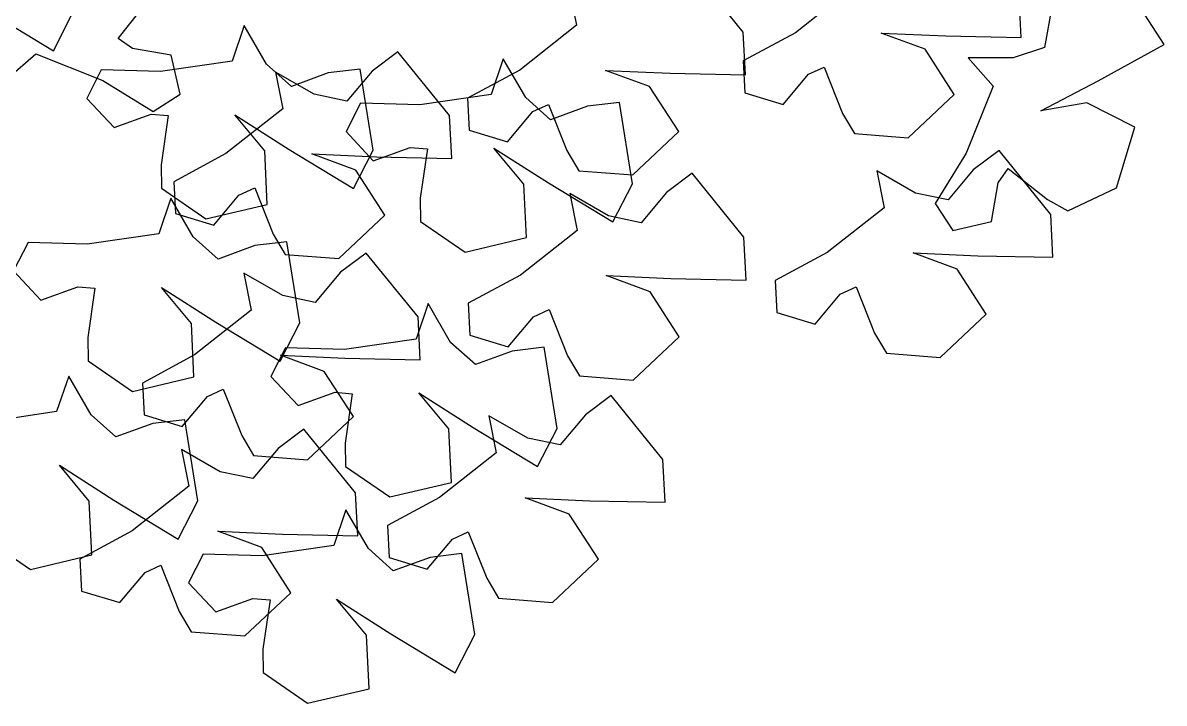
# Model space of a CAD drawing. Header units: millimetres. Extents: x 441061 to 442903, y 4515148 to 4515613.
# Drawn here: x 442188.327 to 442189.687, y 4515567.789 to 4515568.599 of the extents above; entities that cross this region are included whole.
import ezdxf

# ---------------------------------------------------------------- set-up
doc = ezdxf.new("R2010")
doc.units = ezdxf.units.MM
doc.layers.add('01_piscinas', color=254, linetype='Continuous')

msp = doc.modelspace()

# ---------------------------------------------------------------- linework, layer by layer
at = {"layer": '01_piscinas'}
for p, q in [((442189.1855, 4515568.5882), (442189.1239, 4515568.6644)), ((442188.9782, 4515568.6401), (442188.9869, 4515568.5963)), ((442189.3152, 4515568.6407), (442189.2476, 4515568.5873)), ((442188.4409, 4515568.5806), (442188.4777, 4515568.6272)), ((442189.5165, 4515568.5816), (442189.5139, 4515568.6327)), ((442188.2869, 4515568.6123), (442188.3637, 4515568.5658)), ((442188.3637, 4515568.5658), (442188.3869, 4515568.6113)), ((442189.5527, 4515568.6159), (442189.5445, 4515568.5698)), ((442189.687, 4515568.5732), (442189.6591, 4515568.6161)), ((442188.5909, 4515568.5959), (442188.5765, 4515568.5536)), ((442188.6177, 4515568.5498), (442188.5909, 4515568.5959)), ((442188.9869, 4515568.5963), (442188.9193, 4515568.5429)), ((442189.1882, 4515568.5372), (442189.1855, 4515568.5882)), ((442189.2476, 4515568.5873), (442189.1855, 4515568.5539)), ((442189.3499, 4515568.587), (442189.4268, 4515568.5835)), ((442189.4022, 4515568.5677), (442189.3499, 4515568.587)), ((442189.4268, 4515568.5835), (442189.5165, 4515568.5816)), ((442188.4578, 4515568.5687), (442188.4409, 4515568.5806)), ((442188.5039, 4515568.5605), (442188.4578, 4515568.5687)), ((442189.5445, 4515568.5698), (442189.5069, 4515568.5575)), ((442189.6083, 4515568.53), (442189.687, 4515568.5732)), ((442188.3091, 4515568.5329), (442188.3427, 4515568.5624)), ((442188.3427, 4515568.5624), (442188.4227, 4515568.5305)), ((442188.5147, 4515568.5143), (442188.5039, 4515568.5605)), ((442188.7739, 4515568.5648), (442188.7433, 4515568.5417)), ((442188.8355, 4515568.4886), (442188.7739, 4515568.5648)), ((442188.8997, 4515568.5562), (442188.8854, 4515568.5138)), ((442188.9265, 4515568.51), (442188.8997, 4515568.5562)), ((442189.4369, 4515568.5139), (442189.4022, 4515568.5677)), ((442189.5069, 4515568.5575), (442189.4536, 4515568.5573)), ((442189.4536, 4515568.5573), (442189.4831, 4515568.5238)), ((442188.4208, 4515568.5432), (442188.4035, 4515568.5092)), ((442188.4913, 4515568.5411), (442188.4208, 4515568.5432)), ((442188.5765, 4515568.5536), (442188.4913, 4515568.5411)), ((442188.6472, 4515568.5234), (442188.6177, 4515568.5498)), ((442188.7292, 4515568.544), (442188.6911, 4515568.5394)), ((442188.7433, 4515568.5417), (442188.7132, 4515568.5059)), ((442188.7445, 4515568.4473), (442188.7292, 4515568.544)), ((442188.9193, 4515568.5429), (442188.8572, 4515568.5095)), ((442189.0216, 4515568.5425), (442189.0985, 4515568.5391)), ((442189.0739, 4515568.5232), (442189.0216, 4515568.5425)), ((442189.1855, 4515568.5539), (442189.1875, 4515568.5158)), ((442189.2631, 4515568.5379), (442189.2819, 4515568.5465)), ((442189.2819, 4515568.5465), (442189.3039, 4515568.4913)), ((442188.4227, 4515568.5305), (442188.4827, 4515568.4935)), ((442188.6282, 4515568.5405), (442188.6369, 4515568.4967)), ((442188.6744, 4515568.514), (442188.6282, 4515568.5405)), ((442188.6911, 4515568.5394), (442188.6472, 4515568.5234)), ((442189.0985, 4515568.5391), (442189.1882, 4515568.5372)), ((442189.233, 4515568.502), (442189.2631, 4515568.5379)), ((442189.54, 4515568.4945), (442189.6083, 4515568.53)), ((442188.4827, 4515568.4935), (442188.5147, 4515568.5143)), ((442189.1086, 4515568.4695), (442189.0739, 4515568.5232)), ((442189.1875, 4515568.5158), (442189.233, 4515568.502)), ((442189.4831, 4515568.5238), (442189.4512, 4515568.4437)), ((442188.4035, 4515568.5092), (442188.436, 4515568.4745)), ((442188.7132, 4515568.5059), (442188.6744, 4515568.514)), ((442188.7297, 4515568.5035), (442188.7124, 4515568.4695)), ((442188.8001, 4515568.5014), (442188.7297, 4515568.5035)), ((442188.8854, 4515568.5138), (442188.8001, 4515568.5014)), ((442188.8572, 4515568.5095), (442188.8592, 4515568.4713)), ((442188.956, 4515568.4837), (442188.9265, 4515568.51)), ((442188.9348, 4515568.4934), (442188.9536, 4515568.502)), ((442188.9536, 4515568.502), (442188.9755, 4515568.4469)), ((442189.0381, 4515568.5043), (442189, 4515568.4997)), ((442189.0534, 4515568.4075), (442189.0381, 4515568.5043)), ((442189.3821, 4515568.4623), (442189.4369, 4515568.5139)), ((442189.595, 4515568.504), (442189.54, 4515568.4945)), ((442189.6519, 4515568.4748), (442189.595, 4515568.504)), ((442188.436, 4515568.4745), (442188.48, 4515568.4905)), ((442188.48, 4515568.4905), (442188.5005, 4515568.4886)), ((442188.5005, 4515568.4886), (442188.492, 4515568.4298)), ((442188.6369, 4515568.4967), (442188.5693, 4515568.4433)), ((442188.5797, 4515568.4897), (442188.6446, 4515568.4482)), ((442188.6154, 4515568.4468), (442188.5797, 4515568.4897)), ((442188.8382, 4515568.4376), (442188.8355, 4515568.4886)), ((442188.9047, 4515568.4575), (442188.9348, 4515568.4934)), ((442189, 4515568.4997), (442188.956, 4515568.4837)), ((442189.3039, 4515568.4913), (442189.318, 4515568.4674)), ((442189.6302, 4515568.4027), (442189.6519, 4515568.4748)), ((442188.7124, 4515568.4695), (442188.7448, 4515568.4348)), ((442188.8592, 4515568.4713), (442188.9047, 4515568.4575)), ((442189.0538, 4515568.4179), (442189.1086, 4515568.4695)), ((442189.318, 4515568.4674), (442189.3821, 4515568.4623)), ((442188.6185, 4515568.3829), (442188.6154, 4515568.4468)), ((442188.6446, 4515568.4482), (442188.7213, 4515568.4017)), ((442188.7213, 4515568.4017), (442188.7445, 4515568.4473)), ((442188.7448, 4515568.4348), (442188.7888, 4515568.4508)), ((442188.7888, 4515568.4508), (442188.8094, 4515568.4489)), ((442188.8094, 4515568.4489), (442188.8008, 4515568.3901)), ((442188.8885, 4515568.4499), (442188.9534, 4515568.4085)), ((442188.9242, 4515568.4071), (442188.8885, 4515568.4499)), ((442188.9755, 4515568.4469), (442188.9897, 4515568.4229)), ((442189.4902, 4515568.447), (442189.4596, 4515568.4239)), ((442189.5518, 4515568.3708), (442189.4902, 4515568.447)), ((442188.5693, 4515568.4433), (442188.5072, 4515568.4099)), ((442188.6716, 4515568.4429), (442188.7485, 4515568.4395)), ((442188.7239, 4515568.4236), (442188.6716, 4515568.4429)), ((442188.7485, 4515568.4395), (442188.8382, 4515568.4376)), ((442189.4512, 4515568.4437), (442189.4142, 4515568.3838)), ((442188.492, 4515568.4298), (442188.4923, 4515568.402)), ((442188.7586, 4515568.3699), (442188.7239, 4515568.4236)), ((442188.9897, 4515568.4229), (442189.0538, 4515568.4179)), ((442189.1246, 4515568.4199), (442189.094, 4515568.3969)), ((442189.1862, 4515568.3438), (442189.1246, 4515568.4199)), ((442189.3445, 4515568.4227), (442189.3532, 4515568.3789)), ((442189.3907, 4515568.3962), (442189.3445, 4515568.4227)), ((442189.4596, 4515568.4239), (442189.4295, 4515568.3881)), ((442189.4894, 4515568.4086), (442189.5013, 4515568.4255)), ((442189.5013, 4515568.4255), (442189.5479, 4515568.3887)), ((442188.5072, 4515568.4099), (442188.5092, 4515568.3718)), ((442188.9274, 4515568.3432), (442188.9242, 4515568.4071)), ((442188.9534, 4515568.4085), (442189.0302, 4515568.362)), ((442189.0302, 4515568.362), (442189.0534, 4515568.4075)), ((442189.4812, 4515568.3625), (442189.4894, 4515568.4086)), ((442188.4923, 4515568.402), (442188.5453, 4515568.3656)), ((442188.5547, 4515568.358), (442188.5848, 4515568.3938)), ((442188.5848, 4515568.3938), (442188.6036, 4515568.4025)), ((442188.6036, 4515568.4025), (442188.6256, 4515568.3473)), ((442188.9789, 4515568.3957), (442188.9876, 4515568.3519)), ((442189.0251, 4515568.3691), (442188.9789, 4515568.3957)), ((442189.094, 4515568.3969), (442189.0639, 4515568.361)), ((442189.4295, 4515568.3881), (442189.3907, 4515568.3962)), ((442189.5722, 4515568.375), (442189.6302, 4515568.4027)), ((442188.5035, 4515568.3902), (442188.4892, 4515568.3479)), ((442188.5304, 4515568.3441), (442188.5035, 4515568.3902)), ((442188.5453, 4515568.3656), (442188.6185, 4515568.3829)), ((442188.8008, 4515568.3901), (442188.8011, 4515568.3623)), ((442189.3532, 4515568.3789), (442189.2856, 4515568.3255)), ((442189.4142, 4515568.3838), (442189.435, 4515568.3517)), ((442189.5479, 4515568.3887), (442189.5722, 4515568.375)), ((442188.5092, 4515568.3718), (442188.5547, 4515568.358)), ((442188.7038, 4515568.3183), (442188.7586, 4515568.3699)), ((442189.0639, 4515568.361), (442189.0251, 4515568.3691)), ((442189.5545, 4515568.3198), (442189.5518, 4515568.3708)), ((442188.8011, 4515568.3623), (442188.8541, 4515568.3259)), ((442188.9876, 4515568.3519), (442188.92, 4515568.2984)), ((442189.435, 4515568.3517), (442189.4812, 4515568.3625)), ((442188.3335, 4515568.3375), (442188.3162, 4515568.3035)), ((442188.404, 4515568.3354), (442188.3335, 4515568.3375)), ((442188.4892, 4515568.3479), (442188.404, 4515568.3354)), ((442188.5598, 4515568.3177), (442188.5304, 4515568.3441)), ((442188.6419, 4515568.3384), (442188.6038, 4515568.3337)), ((442188.6256, 4515568.3473), (442188.6397, 4515568.3233)), ((442188.6572, 4515568.2416), (442188.6419, 4515568.3384)), ((442188.8541, 4515568.3259), (442188.9274, 4515568.3432)), ((442189.1889, 4515568.2927), (442189.1862, 4515568.3438)), ((442188.6038, 4515568.3337), (442188.5598, 4515568.3177)), ((442188.7364, 4515568.3249), (442188.7058, 4515568.3019)), ((442188.7981, 4515568.2488), (442188.7364, 4515568.3249)), ((442189.2856, 4515568.3255), (442189.2235, 4515568.2921)), ((442189.3879, 4515568.3251), (442189.4648, 4515568.3217)), ((442189.4402, 4515568.3058), (442189.3879, 4515568.3251)), ((442188.6397, 4515568.3233), (442188.7038, 4515568.3183)), ((442189.4648, 4515568.3217), (442189.5545, 4515568.3198)), ((442188.3162, 4515568.3035), (442188.3487, 4515568.2688)), ((442188.5907, 4515568.3007), (442188.5994, 4515568.2568)), ((442188.6369, 4515568.2741), (442188.5907, 4515568.3007)), ((442188.7058, 4515568.3019), (442188.6757, 4515568.266)), ((442188.92, 4515568.2984), (442188.8579, 4515568.265)), ((442189.0223, 4515568.2981), (442189.0992, 4515568.2946)), ((442189.0746, 4515568.2788), (442189.0223, 4515568.2981)), ((442189.4749, 4515568.2521), (442189.4402, 4515568.3058)), ((442188.3487, 4515568.2688), (442188.3927, 4515568.2848)), ((442188.3927, 4515568.2848), (442188.4132, 4515568.2829)), ((442188.4924, 4515568.284), (442188.5572, 4515568.2425)), ((442188.5281, 4515568.2411), (442188.4924, 4515568.284)), ((442189.0992, 4515568.2946), (442189.1889, 4515568.2927)), ((442189.2235, 4515568.2921), (442189.2255, 4515568.2539)), ((442189.3011, 4515568.276), (442189.3199, 4515568.2846)), ((442189.3199, 4515568.2846), (442189.3418, 4515568.2295)), ((442188.4132, 4515568.2829), (442188.4047, 4515568.2242)), ((442188.6757, 4515568.266), (442188.6369, 4515568.2741)), ((442189.1093, 4515568.225), (442189.0746, 4515568.2788)), ((442189.271, 4515568.2402), (442189.3011, 4515568.276)), ((442188.5994, 4515568.2568), (442188.5318, 4515568.2034)), ((442188.8101, 4515568.2646), (442188.7958, 4515568.2222)), ((442188.8369, 4515568.2184), (442188.8101, 4515568.2646)), ((442188.8579, 4515568.265), (442188.8599, 4515568.2269)), ((442188.9355, 4515568.249), (442188.9543, 4515568.2576)), ((442188.9543, 4515568.2576), (442188.9763, 4515568.2024)), ((442188.5572, 4515568.2425), (442188.634, 4515568.196)), ((442188.8007, 4515568.1977), (442188.7981, 4515568.2488)), ((442188.9054, 4515568.2131), (442188.9355, 4515568.249)), ((442189.2255, 4515568.2539), (442189.271, 4515568.2402)), ((442189.4201, 4515568.2005), (442189.4749, 4515568.2521)), ((442188.5312, 4515568.1772), (442188.5281, 4515568.2411)), ((442188.634, 4515568.196), (442188.6572, 4515568.2416)), ((442189.3418, 4515568.2295), (442189.356, 4515568.2055)), ((442188.4047, 4515568.2242), (442188.405, 4515568.1963)), ((442188.7958, 4515568.2222), (442188.7105, 4515568.2098)), ((442188.8664, 4515568.1921), (442188.8369, 4515568.2184)), ((442188.8599, 4515568.2269), (442188.9054, 4515568.2131)), ((442189.0545, 4515568.1735), (442189.1093, 4515568.225)), ((442188.5318, 4515568.2034), (442188.4697, 4515568.17)), ((442188.6401, 4515568.2119), (442188.6227, 4515568.1779)), ((442188.6341, 4515568.2031), (442188.711, 4515568.1996)), ((442188.6864, 4515568.1838), (442188.6341, 4515568.2031)), ((442188.7105, 4515568.2098), (442188.6401, 4515568.2119)), ((442188.9104, 4515568.2081), (442188.8664, 4515568.1921)), ((442188.9485, 4515568.2127), (442188.9104, 4515568.2081)), ((442188.9638, 4515568.1159), (442188.9485, 4515568.2127)), ((442188.9763, 4515568.2024), (442188.9904, 4515568.1785)), ((442189.356, 4515568.2055), (442189.4201, 4515568.2005)), ((442188.405, 4515568.1963), (442188.458, 4515568.16)), ((442188.711, 4515568.1996), (442188.8007, 4515568.1977)), ((442188.3819, 4515568.1782), (442188.3676, 4515568.1359)), ((442188.4088, 4515568.1321), (442188.3819, 4515568.1782)), ((442188.458, 4515568.16), (442188.5312, 4515568.1772)), ((442188.6227, 4515568.1779), (442188.6552, 4515568.1432)), ((442188.7211, 4515568.13), (442188.6864, 4515568.1838)), ((442188.9904, 4515568.1785), (442189.0545, 4515568.1735)), ((442188.4697, 4515568.17), (442188.4717, 4515568.1319)), ((442188.5473, 4515568.154), (442188.5661, 4515568.1626)), ((442188.5661, 4515568.1626), (442188.5881, 4515568.1074)), ((442188.5172, 4515568.1181), (442188.5473, 4515568.154)), ((442188.6552, 4515568.1432), (442188.6992, 4515568.1592)), ((442188.6992, 4515568.1592), (442188.7198, 4515568.1573)), ((442188.7198, 4515568.1573), (442188.7112, 4515568.0985)), ((442188.7989, 4515568.1583), (442188.8638, 4515568.1169)), ((442188.8346, 4515568.1155), (442188.7989, 4515568.1583)), ((442189.0282, 4515568.1551), (442188.9976, 4515568.132)), ((442189.0899, 4515568.0789), (442189.0282, 4515568.1551)), ((442188.3676, 4515568.1359), (442188.2824, 4515568.1234)), ((442188.4382, 4515568.1057), (442188.4088, 4515568.1321)), ((442188.4822, 4515568.1217), (442188.4382, 4515568.1057)), ((442188.4717, 4515568.1319), (442188.5172, 4515568.1181)), ((442188.5203, 4515568.1263), (442188.4822, 4515568.1217)), ((442188.5356, 4515568.0296), (442188.5203, 4515568.1263)), ((442188.6663, 4515568.0784), (442188.7211, 4515568.13)), ((442188.8825, 4515568.1308), (442188.8912, 4515568.087)), ((442188.9288, 4515568.1043), (442188.8825, 4515568.1308)), ((442188.9976, 4515568.132), (442188.9675, 4515568.0962)), ((442188.5881, 4515568.1074), (442188.6022, 4515568.0835)), ((442188.662, 4515568.1152), (442188.6313, 4515568.0921)), ((442188.7236, 4515568.039), (442188.662, 4515568.1152)), ((442188.8378, 4515568.0516), (442188.8346, 4515568.1155)), ((442188.8638, 4515568.1169), (442188.9406, 4515568.0704)), ((442188.9406, 4515568.0704), (442188.9638, 4515568.1159)), ((442188.7112, 4515568.0985), (442188.7115, 4515568.0707)), ((442188.9675, 4515568.0962), (442188.9288, 4515568.1043)), ((442188.5162, 4515568.0909), (442188.525, 4515568.0471)), ((442188.5625, 4515568.0643), (442188.5162, 4515568.0909)), ((442188.6313, 4515568.0921), (442188.6012, 4515568.0562)), ((442188.6022, 4515568.0835), (442188.6663, 4515568.0784)), ((442188.8912, 4515568.087), (442188.8236, 4515568.0336)), ((442188.3708, 4515568.072), (442188.4356, 4515568.0305)), ((442188.4065, 4515568.0291), (442188.3708, 4515568.072)), ((442188.7115, 4515568.0707), (442188.7645, 4515568.0343)), ((442189.0925, 4515568.0279), (442189.0899, 4515568.0789)), ((442188.6012, 4515568.0562), (442188.5625, 4515568.0643)), ((442188.525, 4515568.0471), (442188.4574, 4515567.9937)), ((442188.7263, 4515567.988), (442188.7236, 4515568.039)), ((442188.7645, 4515568.0343), (442188.8378, 4515568.0516)), ((442188.4096, 4515567.9652), (442188.4065, 4515568.0291)), ((442188.4356, 4515568.0305), (442188.5124, 4515567.984)), ((442188.5124, 4515567.984), (442188.5356, 4515568.0296)), ((442188.8236, 4515568.0336), (442188.7616, 4515568.0002)), ((442188.9259, 4515568.0332), (442189.0028, 4515568.0298)), ((442188.9783, 4515568.0139), (442188.9259, 4515568.0332)), ((442189.0028, 4515568.0298), (442189.0925, 4515568.0279)), ((442188.7121, 4515568.0188), (442188.6978, 4515567.9765)), ((442188.7389, 4515567.9727), (442188.7121, 4515568.0188)), ((442189.0129, 4515567.9602), (442188.9783, 4515568.0139)), ((442188.7616, 4515568.0002), (442188.7636, 4515567.962)), ((442188.2834, 4515567.9843), (442188.3364, 4515567.9479)), ((442188.4574, 4515567.9937), (442188.3953, 4515567.9603)), ((442188.5597, 4515567.9933), (442188.6366, 4515567.9898)), ((442188.612, 4515567.974), (442188.5597, 4515567.9933)), ((442188.6366, 4515567.9898), (442188.7263, 4515567.988)), ((442188.809, 4515567.9483), (442188.8391, 4515567.9841)), ((442188.8391, 4515567.9841), (442188.8579, 4515567.9928)), ((442188.8579, 4515567.9928), (442188.8799, 4515567.9376)), ((442188.6467, 4515567.9202), (442188.612, 4515567.974)), ((442188.6978, 4515567.9765), (442188.6125, 4515567.964)), ((442188.7684, 4515567.9463), (442188.7389, 4515567.9727)), ((442188.3364, 4515567.9479), (442188.4096, 4515567.9652)), ((442188.3953, 4515567.9603), (442188.3973, 4515567.9221)), ((442188.542, 4515567.9661), (442188.5247, 4515567.9321)), ((442188.6125, 4515567.964), (442188.542, 4515567.9661)), ((442188.7636, 4515567.962), (442188.809, 4515567.9483)), ((442188.8124, 4515567.9623), (442188.7684, 4515567.9463)), ((442188.8504, 4515567.967), (442188.8124, 4515567.9623)), ((442188.8657, 4515567.8702), (442188.8504, 4515567.967)), ((442188.9581, 4515567.9086), (442189.0129, 4515567.9602)), ((442188.4428, 4515567.9083), (442188.4729, 4515567.9442)), ((442188.4729, 4515567.9442), (442188.4917, 4515567.9528)), ((442188.4917, 4515567.9528), (442188.5136, 4515567.8976)), ((442188.5247, 4515567.9321), (442188.5572, 4515567.8974)), ((442188.8799, 4515567.9376), (442188.894, 4515567.9136)), ((442188.3973, 4515567.9221), (442188.4428, 4515567.9083)), ((442188.5919, 4515567.8687), (442188.6467, 4515567.9202)), ((442188.5572, 4515567.8974), (442188.6012, 4515567.9134)), ((442188.6012, 4515567.9134), (442188.6218, 4515567.9115)), ((442188.6218, 4515567.9115), (442188.6132, 4515567.8528)), ((442188.7009, 4515567.9126), (442188.7658, 4515567.8711)), ((442188.7366, 4515567.8697), (442188.7009, 4515567.9126)), ((442188.894, 4515567.9136), (442188.9581, 4515567.9086)), ((442188.5136, 4515567.8976), (442188.5278, 4515567.8737)), ((442188.5278, 4515567.8737), (442188.5919, 4515567.8687)), ((442188.7397, 4515567.8058), (442188.7366, 4515567.8697)), ((442188.7658, 4515567.8711), (442188.8425, 4515567.8246)), ((442188.8425, 4515567.8246), (442188.8657, 4515567.8702)), ((442188.6132, 4515567.8528), (442188.6135, 4515567.8249)), ((442188.6135, 4515567.8249), (442188.6665, 4515567.7885)), ((442188.6665, 4515567.7885), (442188.7397, 4515567.8058))]:
    msp.add_line(p, q, dxfattribs=at)

doc.saveas('drawing.dxf')
